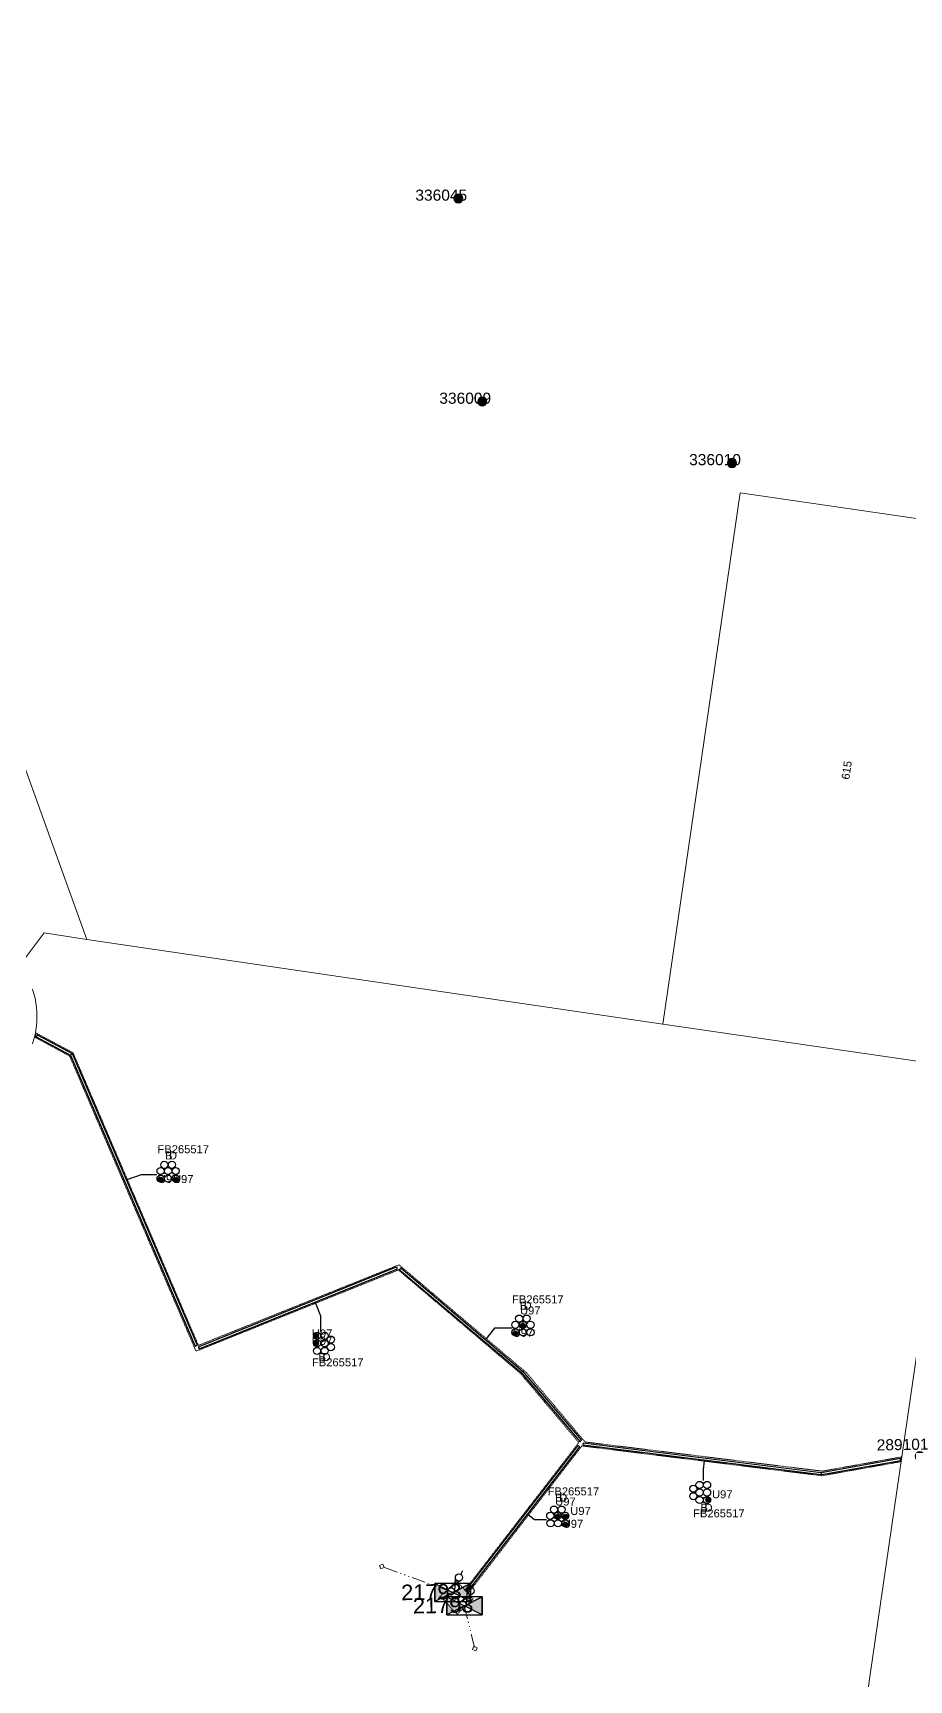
# Model space of a CAD drawing. Header units: metres. Extents: x 307635 to 308805, y 6256169 to 6257356.
# Drawn here: x 307881.2 to 308078.3, y 6256548.7 to 6256919.1 of the extents above; entities that cross this region are included whole.
import ezdxf
from ezdxf.enums import TextEntityAlignment as Align

# ---------------------------------------------------------------- set-up
doc = ezdxf.new("R2010")
doc.units = ezdxf.units.M
for name, pattern in [('DASHED', [19.05, 12.7, -6.35]), ('HIDDEN2', [0.1875, 0.125, -0.0625]), ('PHANTOMX2', [6.6, 3, -0.75, 0.2, -0.75, 0.2, -0.75, 0.2, -0.75])]:
    doc.linetypes.add(name, pattern=pattern)
doc.layers.get('0').update_dxf_attribs({"color": 6})
for name, color, linetype, lineweight in [('Cadastre Land Parcels_SP_EXT', 118, 'Continuous', 15), ('Cadastre Other Property_SP_EXT', 138, 'DASHED', 15), ('Services_SP_EXT', 42, 'PHANTOMX2', 20)]:
    doc.layers.add(name, color=color, linetype=linetype, lineweight=lineweight)
for name, color, linetype in [('Duct_SP_EXT', 30, 'Continuous'), ('Equip_LV_EXT', 7, 'Continuous'), ('Sub_SP_EXT', 7, 'Continuous'), ('SupportsOH_SP_TR_HV_LV_SL_EXT', 7, 'Continuous')]:
    doc.layers.add(name, color=color, linetype=linetype)
doc.styles.add('POLE_LABEL', font='arial.ttf', dxfattribs={"height": 2})
doc.styles.get("Standard").update_dxf_attribs({"font": 'arial.ttf'})

# ---------------------------------------------------------------- blocks, each defined once
blk = doc.blocks.new('SUB_PADMOUNT_EXT')
at = {"ltscale": 10}
h = blk.add_hatch(color=256, dxfattribs=at)
h.dxf.hatch_style = 1
h.paths.add_polyline_path([(4, -2), (0, 0), (4, 2)])
h.paths.add_polyline_path([(-4, -2), (-4, 2), (0, 0)])
blk.add_line((4, 2), (-4, -2))
blk.add_lwpolyline([(-4, -2), (4, -2), (4, 2), (-4, 2)], close=True)
at = {"ltscale": 10, "flags": 128}
for points in [[(-4, -2), (-4, 2), (0, 0)], [(4, -2), (0, 0), (4, 2)]]:
    blk.add_lwpolyline(points, close=True, dxfattribs=at)
at = {"flags": 8}
blk.add_attdef('ASSET_NUM', text='', height=2.5, dxfattribs=at).set_placement((0, 5), align=Align.MIDDLE_CENTER)
for tag, flags, p in [('STREET_CODE', 9, (1.5, 0)), ('OPERATING_VOLTAGE', 9, (1.5, -0.4)), ('ORIENTATION', 9, (1.5, -0.6)), ('OWNED_BY', 9, (1.5, -0.8)), ('OPERATED_BY', 9, (1.5, -1)), ('CONSTRUCTED_VOLTAGE', 9, (1.5, -1.4)), ('SECONDARY_VOLTAGE', 9, (1.5, -1.6)), ('STATE', 9, (1.5, -1.8)), ('SUBSTATION_TYPE', 9, (1.5, -2.2)), ('SUBURB', 9, (1.5, -2.8)), ('STREETNAME', 9, (1.5, -3)), ('Z', 1, (1.5, -3.6)), ('NO_PHASES', 9, (1.5, -0.2)), ('MAINTAINED_BY', 9, (1.5, -1.2)), ('PARENT', 9, (1.5, -2)), ('USAGE', 9, (1.5, -2.4)), ('LEGEND', 9, (1.5, -2.6)), ('LOCATION', 9, (1.5, -3.2)), ('NOTES', 9, (1.5, -3.4))]:
    blk.add_attdef(tag, text='', height=0.2, dxfattribs=dict(flags=flags)).set_placement(p, align=Align.MIDDLE_LEFT)
blk = doc.blocks.new('DUCT_EXT')
blk.add_circle((0, 0.8), 0.8)
at = {"flags": 1}
blk.add_attdef('Z', (0, 0), '', height=0.2, dxfattribs=at)
at = {"flags": 9}
for tag, p in [('DUCT_CODE', (0, 0)), ('XSECT_TYPE', (0, -0.2)), ('STATE', (0, -0.6)), ('FB_REFERENCE', (0, -0.4)), ('NOTES', (0, -0.8))]:
    blk.add_attdef(tag, text='', height=0.2, dxfattribs=at).set_placement(p, align=Align.MIDDLE_LEFT)
blk = doc.blocks.new('CCP_EXT')
blk.add_wipeout([(0, 0.57), (0.57, 0), (0, -0.57), (-0.57, 0)])
blk.add_lwpolyline([(-0.57, 0), (0, 0.57), (0.57, 0), (0, -0.57), (-0.57, 0)])
at = {"flags": 1}
blk.add_attdef('Z', (0, 0), '', height=0.2, dxfattribs=at)
at = {"flags": 9}
for tag, p in [('CCP_TYPE', (0, 0)), ('CONSTRUCTED_VOLTAGE', (0, -0.2)), ('OPERATING_VOLTAGE', (0, -0.6)), ('ORIENTATION', (0, -0.8)), ('OWNED_BY', (0, -1)), ('STATE', (0, -1.8)), ('NO_PHASES', (0, -0.4)), ('USAGE', (0, -1.2)), ('LEGEND', (0, -1.4)), ('LIFE_SUPPORT', (0, -1.6)), ('NOTES', (0, -2))]:
    blk.add_attdef(tag, text='', height=0.2, dxfattribs=at).set_placement(p, align=Align.MIDDLE_LEFT)
blk = doc.blocks.new('POLE_EXT')
blk.add_hatch(color=256).paths.add_polyline_path([(-1, 0, 1), (1, 0, 1)])
blk.add_lwpolyline([(-1, 0, 1), (1, 0, 1)], format="xyb", close=True)
at = {"flags": 8}
blk.add_attdef('pNumber', text='', height=2, dxfattribs=at).set_placement((2.5, 2.5), align=Align.MIDDLE_CENTER)
at = {"style": 'POLE_LABEL', "flags": 9}
for tag, p in [('STRUCTURE_PLANT_NUMBER', (1.35, 0.03)), ('STREET_CODE', (1.35, -0.2))]:
    blk.add_attdef(tag, text='', height=0.2, dxfattribs=at).set_placement(p, align=Align.MIDDLE_LEFT)
at = {"flags": 9}
for tag, p in [('OWNED_BY', (1.35, -0.4)), ('SPECIAL_USE', (1.35, -0.8)), ('STATE', (1.35, -1)), ('cLV', (1.35, -1.4)), ('hDepth', (1.35, -1.6)), ('hDia', (1.35, -1.8)), ('cHV', (1.35, -2)), ('cLinedev', (1.35, -3.4)), ('pExisting', (1.35, -3.8)), ('PARENT', (1.35, -0.6)), ('USAGE', (1.35, -1.2)), ('LBRACKET', (1.35, -2.2)), ('LExisting', (1.35, -2.4)), ('LANTNUMBER', (1.35, -2.6)), ('LOther', (1.35, -2.8)), ('LRemove', (1.35, -3)), ('LEGEND', (1.35, -3.2)), ('LOCATION', (1.35, -3.6)), ('pFooting', (1.35, -4.4)), ('pNew', (1.35, -4.6)), ('pRelocate', (1.35, -5)), ('pRemove', (1.35, -5.2)), ('pReplace', (1.35, -5.4)), ('pStay', (1.35, -5.6)), ('pType', (1.35, -5.8)), ('cspan', (1.35, -6)), ('STREETNAME', (1.35, -6.2)), ('SUBURB', (1.35, -6.4)), ('OPERATED_BY', (1.36, -7.01)), ('PFNUMBER', (1.35, -4)), ('NEWPFNUMBER', (1.35, -4.2)), ('NOTES', (1.35, -6.6)), ('MAINTAINED_BY', (1.36, -6.81))]:
    blk.add_attdef(tag, text='', height=0.2, dxfattribs=at).set_placement(p, align=Align.MIDDLE_LEFT)
at = {"flags": 1}
blk.add_attdef('Z', (1.35, -7.33), '', height=0.2, dxfattribs=at)
blk = doc.blocks.new('LV_UG_DFUSE_CLOSED_EXT')
for points in [[(1, 0), (0, 0)], [(5.04, 0.73), (2.16, -0.72)], [(5.05, -0.71), (2.16, 0.72)], [(6.2, 0.01), (7.2, 0.01)]]:
    blk.add_lwpolyline(points)
for centre in [(1.8, 0), (5.4, 0.01)]:
    blk.add_circle(centre, 0.8)
at = {"flags": 9}
for tag, p in [('ACTUAL_STATUS', (0, 0)), ('CONSTRUCTED_VOLTAGE', (0, -0.2)), ('OPERATING_VOLTAGE', (0, -0.6)), ('ORIENTATION', (0, -0.8)), ('STATE', (0, -1)), ('SWITCH_TYPE', (0, -1.2)), ('NO_PHASES', (0, -0.4)), ('USAGE', (0, -1.4)), ('NOTES', (0, -1.6))]:
    blk.add_attdef(tag, text='', height=0.2, dxfattribs=at).set_placement(p, align=Align.MIDDLE_LEFT)
at = {"flags": 1}
blk.add_attdef('Z', (0, 0), '', height=0.2, dxfattribs=at)
blk = doc.blocks.new('CABLE_LARGE_EXT')
h = blk.add_hatch(color=256)
edge = h.paths.add_edge_path()
edge.add_arc((0, 0.55), 0.55, 0, 360)
blk.add_circle((0, 0.55), 0.55)
at = {"flags": 1}
blk.add_attdef('Z', (0, 0), '', height=0.2, dxfattribs=at)
at = {"flags": 9}
for tag, p in [('COND_CODE', (0, 0)), ('STATE', (0, -0.4)), ('XSECT_SIZE', (0, -0.6)), ('FB_REFERENCE', (0, -0.2)), ('NOTES', (0, -0.8))]:
    blk.add_attdef(tag, text='', height=0.2, dxfattribs=at).set_placement(p, align=Align.MIDDLE_LEFT)

msp = doc.modelspace()

# ---------------------------------------------------------------- linework, layer by layer
at = {"layer": 'Cadastre Land Parcels_SP_EXT', "linetype": 'Continuous'}
for points in [[(308117.13, 6256875.81), (308130.46, 6256965.6), (308140.29, 6257030.99), (308165.39, 6257198.03), (308021.25, 6257184), (307945.08, 6257146.85), (307773.55, 6257047.23), (307782.47, 6257022.5), (307811.93, 6256940.81), (307837.45, 6256870.02), (307885.03, 6256738.09), (307893.26, 6256715.26), (308022.91, 6256696.22), (308040.26, 6256815.69), (308106.78, 6256806.05), (308117.13, 6256875.81)], [(308089.41, 6256686.55), (308106.78, 6256806.05), (308040.26, 6256815.69), (308022.91, 6256696.22), (308089.41, 6256686.55)]]:
    msp.add_lwpolyline(points, close=True, dxfattribs=at)
for points in [[(308056.78, 6256462.31), (308089.41, 6256686.55), (308022.91, 6256696.22), (307893.26, 6256715.26), (307893.26, 6256715.26), (307883.71, 6256716.79), (307878.27, 6256709.57)], [(307881.08, 6256704.05), (307881.38, 6256703.05), (307881.62, 6256702.05), (307881.81, 6256701.03), (307881.94, 6256700), (307882.02, 6256698.97), (307882.05, 6256697.93), (307882.02, 6256696.89), (307881.94, 6256695.86), (307881.81, 6256694.83), (307881.62, 6256693.81), (307881.38, 6256692.81), (307881.08, 6256691.81)]]:
    msp.add_lwpolyline(points, dxfattribs=at)
at = {"layer": 'Cadastre Other Property_SP_EXT', "linetype": 'HIDDEN2'}
msp.add_lwpolyline([(307980.24, 6256566.9), (307976.49, 6256570.92), (307972.83, 6256567.51), (307976.59, 6256563.49), (307980.24, 6256566.9)], close=True, dxfattribs=at)
at = {"layer": 'Duct_SP_EXT'}
for p, q in [((307881.87, 6256693.39), (307881.99, 6256693.6)), ((307881.87, 6256693.39), (307889.58, 6256689.25)), ((307882.1, 6256693.81), (307881.99, 6256693.6)), ((307882.1, 6256693.81), (307889.96, 6256689.59)), ((307889.58, 6256689.25), (307889.77, 6256689.42)), ((307889.58, 6256689.25), (307917.66, 6256623.79)), ((307889.96, 6256689.59), (307889.77, 6256689.42)), ((307889.96, 6256689.59), (307918.1, 6256623.98)), ((307918.41, 6256623.63), (307962.97, 6256641.61)), ((307918.59, 6256623.18), (307963.15, 6256641.17)), ((307962.97, 6256641.61), (307963.06, 6256641.39)), ((307963.15, 6256641.17), (307963.06, 6256641.39)), ((307963.59, 6256641.03), (307963.75, 6256641.21)), ((307963.59, 6256641.03), (307990.99, 6256617.85)), ((307963.9, 6256641.4), (307963.75, 6256641.21)), ((307963.9, 6256641.4), (307991.33, 6256618.19)), ((307917.66, 6256623.79), (307917.88, 6256623.89)), ((307918.1, 6256623.98), (307917.88, 6256623.89)), ((307918.41, 6256623.63), (307918.5, 6256623.41)), ((307918.59, 6256623.18), (307918.5, 6256623.41)), ((307991.33, 6256618.19), (307991.16, 6256618.02)), ((307991.33, 6256618.19), (308004.62, 6256602.63)), ((307990.99, 6256617.85), (307991.16, 6256618.02)), ((307990.99, 6256617.85), (308004.26, 6256602.31)), ((307978.55, 6256568.84), (308003.84, 6256601.47)), ((307978.93, 6256568.55), (308004.22, 6256601.18)), ((308003.84, 6256601.47), (308004.03, 6256601.33)), ((308004.22, 6256601.18), (308004.03, 6256601.33)), ((308004.26, 6256602.31), (308004.44, 6256602.47)), ((308004.62, 6256602.63), (308004.44, 6256602.47)), ((308004.94, 6256601.58), (308004.97, 6256601.82)), ((308004.94, 6256601.58), (308058.56, 6256594.91)), ((308005, 6256602.06), (308004.97, 6256601.82)), ((308005, 6256602.06), (308058.54, 6256595.39)), ((308058.54, 6256595.39), (308076.35, 6256598.58)), ((308058.56, 6256594.91), (308076.43, 6256598.11)), ((308076.35, 6256598.58), (308076.39, 6256598.34)), ((308076.43, 6256598.11), (308076.39, 6256598.34)), ((308058.54, 6256595.39), (308058.55, 6256595.15)), ((308058.56, 6256594.91), (308058.55, 6256595.15)), ((307978.55, 6256568.84), (307978.74, 6256568.7)), ((307978.93, 6256568.55), (307978.74, 6256568.7))]:
    msp.add_line(p, q, dxfattribs=at)
for points in [[(307909.02, 6256662.34), (307905.48, 6256662.34), (307902.29, 6256661.17)], [(307945.96, 6256627.02), (307945.96, 6256630.56), (307944.98, 6256632.98), (307944.71, 6256633.64)], [(307991.37, 6256630.05), (307991.37, 6256628.9)], [(307988.99, 6256627.81), (307985, 6256627.81), (307983.09, 6256625.35)], [(308032.07, 6256593.58), (308032.07, 6256596.06), (308032.3, 6256598.02)], [(307996.73, 6256584.76), (307994.03, 6256584.76), (307992.56, 6256585.83)], [(307999.26, 6256587.01), (307999.26, 6256585.97)]]:
    msp.add_lwpolyline(points, dxfattribs=at)

# ---------------------------------------------------------------- block references
for name, p in [('DUCT_EXT', (307909.87, 6256662.38)), ('DUCT_EXT', (307910.72, 6256663.78)), ('DUCT_EXT', (307911.57, 6256662.38)), ('DUCT_EXT', (307912.42, 6256663.78)), ('DUCT_EXT', (307913.27, 6256662.38)), ('DUCT_EXT', (307909.87, 6256660.68)), ('CABLE_LARGE_EXT', (307909.87, 6256660.68)), ('DUCT_EXT', (307911.57, 6256660.68)), ('DUCT_EXT', (307913.27, 6256660.68)), ('CABLE_LARGE_EXT', (307913.27, 6256660.68)), ('DUCT_EXT', (307989.71, 6256627.79)), ('DUCT_EXT', (307990.56, 6256629.19)), ('DUCT_EXT', (307991.41, 6256627.79)), ('DUCT_EXT', (307992.26, 6256629.19)), ('DUCT_EXT', (307993.11, 6256627.79)), ('DUCT_EXT', (307989.71, 6256626.09)), ('CABLE_LARGE_EXT', (307989.71, 6256626.09)), ('DUCT_EXT', (307991.41, 6256626.09)), ('CABLE_LARGE_EXT', (307991.39, 6256627.8)), ('DUCT_EXT', (307993.11, 6256626.09)), ('CABLE_LARGE_EXT', (308033.11, 6256588.71)), ('DUCT_EXT', (307997.56, 6256584.84)), ('DUCT_EXT', (307998.41, 6256586.24)), ('DUCT_EXT', (307999.26, 6256584.84)), ('CABLE_LARGE_EXT', (307999.27, 6256584.89)), ('DUCT_EXT', (308000.11, 6256586.24)), ('DUCT_EXT', (308000.96, 6256584.84)), ('CABLE_LARGE_EXT', (308000.97, 6256584.89)), ('DUCT_EXT', (307997.61, 6256583.16)), ('DUCT_EXT', (307999.28, 6256583.15)), ('DUCT_EXT', (308000.96, 6256583.14)), ('CABLE_LARGE_EXT', (308000.96, 6256583.14))]:
    msp.add_blockref(name, p, dxfattribs=at)
for name, p, rotation in [('DUCT_EXT', (307944.29, 6256626.12), 269.9999999999998), ('CABLE_LARGE_EXT', (307944.29, 6256626.12), 269.9999999999998), ('DUCT_EXT', (307945.99, 6256626.12), 269.9999999999998), ('DUCT_EXT', (307947.39, 6256625.27), 269.9999999999998), ('DUCT_EXT', (307944.29, 6256624.42), 269.9999999999998), ('CABLE_LARGE_EXT', (307944.29, 6256624.42), 269.9999999999998), ('DUCT_EXT', (307944.29, 6256622.72), 269.9999999999998), ('DUCT_EXT', (307945.99, 6256624.42), 269.9999999999998), ('DUCT_EXT', (307945.99, 6256622.72), 269.9999999999998), ('DUCT_EXT', (307947.39, 6256623.57), 269.9999999999998), ('DUCT_EXT', (308030.55, 6256591.73), 90), ('DUCT_EXT', (308031.95, 6256592.58), 90), ('DUCT_EXT', (308033.65, 6256592.58), 90), ('DUCT_EXT', (308030.55, 6256590.03), 90), ('DUCT_EXT', (308031.95, 6256590.88), 90), ('DUCT_EXT', (308031.95, 6256589.18), 90), ('DUCT_EXT', (308033.65, 6256590.88), 90), ('DUCT_EXT', (308033.65, 6256589.18), 90)]:
    msp.add_blockref(name, p, dxfattribs=dict(at, rotation=rotation))
at = {"layer": 'Equip_LV_EXT', "rotation": 60.00000000000014}
for p in [(307974.31, 6256567.08), (307976.95, 6256564.09)]:
    msp.add_blockref('LV_UG_DFUSE_CLOSED_EXT', p, dxfattribs=at)
at = {"layer": 'Sub_SP_EXT'}
ref = msp.add_blockref('SUB_PADMOUNT_EXT', (307975.61, 6256568.38), dxfattribs=at)
ref.add_attrib('ASSET_NUM', '21793', dxfattribs={"layer": '0', "height": 3.5, "rotation": 1}).set_placement((307977.61, 6256568.63), align=Align.MIDDLE_RIGHT)
ref = msp.add_blockref('SUB_PADMOUNT_EXT', (307978.25, 6256565.39), dxfattribs=at)
ref.add_attrib('ASSET_NUM', '21793', dxfattribs={"layer": '0', "height": 3.5, "rotation": 1}).set_placement((307980.25, 6256565.64), align=Align.MIDDLE_RIGHT)
at = {"layer": 'SupportsOH_SP_TR_HV_LV_SL_EXT'}
ref = msp.add_blockref('POLE_EXT', (307976.86, 6256881.92), dxfattribs=at)
ref.add_attrib('ASSET_NUM', '336045', dxfattribs={"layer": '0', "height": 2.5, "style": 'POLE_LABEL'}).set_placement((307978.86, 6256882.67), align=Align.MIDDLE_RIGHT)
ref = msp.add_blockref('POLE_EXT', (307982.25, 6256836.25), dxfattribs=at)
ref.add_attrib('ASSET_NUM', '336009', dxfattribs={"layer": '0', "height": 2.5, "style": 'POLE_LABEL'}).set_placement((307984.25, 6256837), align=Align.MIDDLE_RIGHT)
ref = msp.add_blockref('POLE_EXT', (308038.46, 6256822.43), dxfattribs=at)
ref.add_attrib('ASSET_NUM', '336010', dxfattribs={"layer": '0', "height": 2.5, "style": 'POLE_LABEL'}).set_placement((308040.46, 6256823.18), align=Align.MIDDLE_RIGHT)
ref = msp.add_blockref('POLE_EXT', (308080.7, 6256599.02), dxfattribs=at)
ref.add_attrib('ASSET_NUM', '289101', dxfattribs={"layer": '0', "height": 2.5, "rotation": 1, "style": 'POLE_LABEL'}).set_placement((308082.7, 6256599.77), align=Align.BOTTOM_RIGHT)

# ---------------------------------------------------------------- texts
at = {"layer": 'Cadastre Land Parcels_SP_EXT'}
msp.add_text('615', height=1.8, rotation=81.7342, dxfattribs=at).set_placement((308064.84, 6256751.13))
at = {"layer": 'Duct_SP_EXT'}
for s, p in [('FB265517', (307909.17, 6256667.18)), ('B', (307910.87, 6256665.78)), ('D', (307911.77, 6256665.78)), ('U97', (307909.27, 6256660.48)), ('U97', (307912.67, 6256660.48)), ('FB265517', (307988.96, 6256633.41)), ('B', (307990.66, 6256632.01)), ('D', (307991.56, 6256632.01)), ('U97', (307990.75, 6256630.92)), ('U97', (307989.11, 6256625.89)), ('B', (307945.4, 6256620.44)), ('D', (307946.3, 6256620.44)), ('FB265517', (307943.94, 6256619.26)), ('FB265517', (307996.96, 6256590.23)), ('B', (307998.66, 6256588.83)), ('U97', (307998.67, 6256587.94)), ('D', (307999.56, 6256588.83)), ('U97', (308033.96, 6256589.58)), ('U97', (308002.06, 6256585.83)), ('FB265517', (308029.69, 6256585.3)), ('B', (308031.35, 6256586.56)), ('D', (308032.25, 6256586.56)), ('U97', (308000.36, 6256582.94))]:
    msp.add_text(s, height=1.8, dxfattribs=at).set_placement(p)
for rotation, p in [(0.6614, (307943.93, 6256624.04)), (0.1856, (307943.93, 6256625.74))]:
    msp.add_text('U97', height=1.8, rotation=rotation, dxfattribs=at).set_placement(p)

# ---------------------------------------------------------------- next in the draw order: block references
at = {"layer": 'Services_SP_EXT'}
for p, rotation in [((307959.64, 6256574.24), 66.00322268275502), ((307980.59, 6256555.77), 110.2127895379745)]:
    msp.add_blockref('CCP_EXT', p, dxfattribs=dict(at, rotation=rotation))

# ---------------------------------------------------------------- next in the draw order: linework, layer by layer
at = {"layer": 'Cadastre Other Property_SP_EXT', "linetype": 'HIDDEN2'}
msp.add_lwpolyline([(307881.67, 6256693.25), (307889.41, 6256689.05), (307917.85, 6256622.66), (307963.38, 6256640.93), (307990.85, 6256617.67), (308004, 6256602.11), (307978.35, 6256568.94), (307979.05, 6256568.2), (308004.68, 6256601.36), (308058.65, 6256594.65), (308076.46, 6256597.82), (308076.62, 6256598.88), (308058.78, 6256595.68), (308005.38, 6256602.24), (307992.23, 6256617.79), (307963.54, 6256642.08), (307918.38, 6256623.96), (307890.18, 6256689.77), (307881.84, 6256694.22), (307881.67, 6256693.25)], close=True, dxfattribs=at)
at = {"layer": 'Services_SP_EXT'}
for points in [[(307975.5, 6256568.46), (307959.64, 6256574.24)], [(307978.18, 6256565.41), (307980.59, 6256555.77)]]:
    msp.add_lwpolyline(points, dxfattribs=at)

doc.saveas('drawing.dxf')
